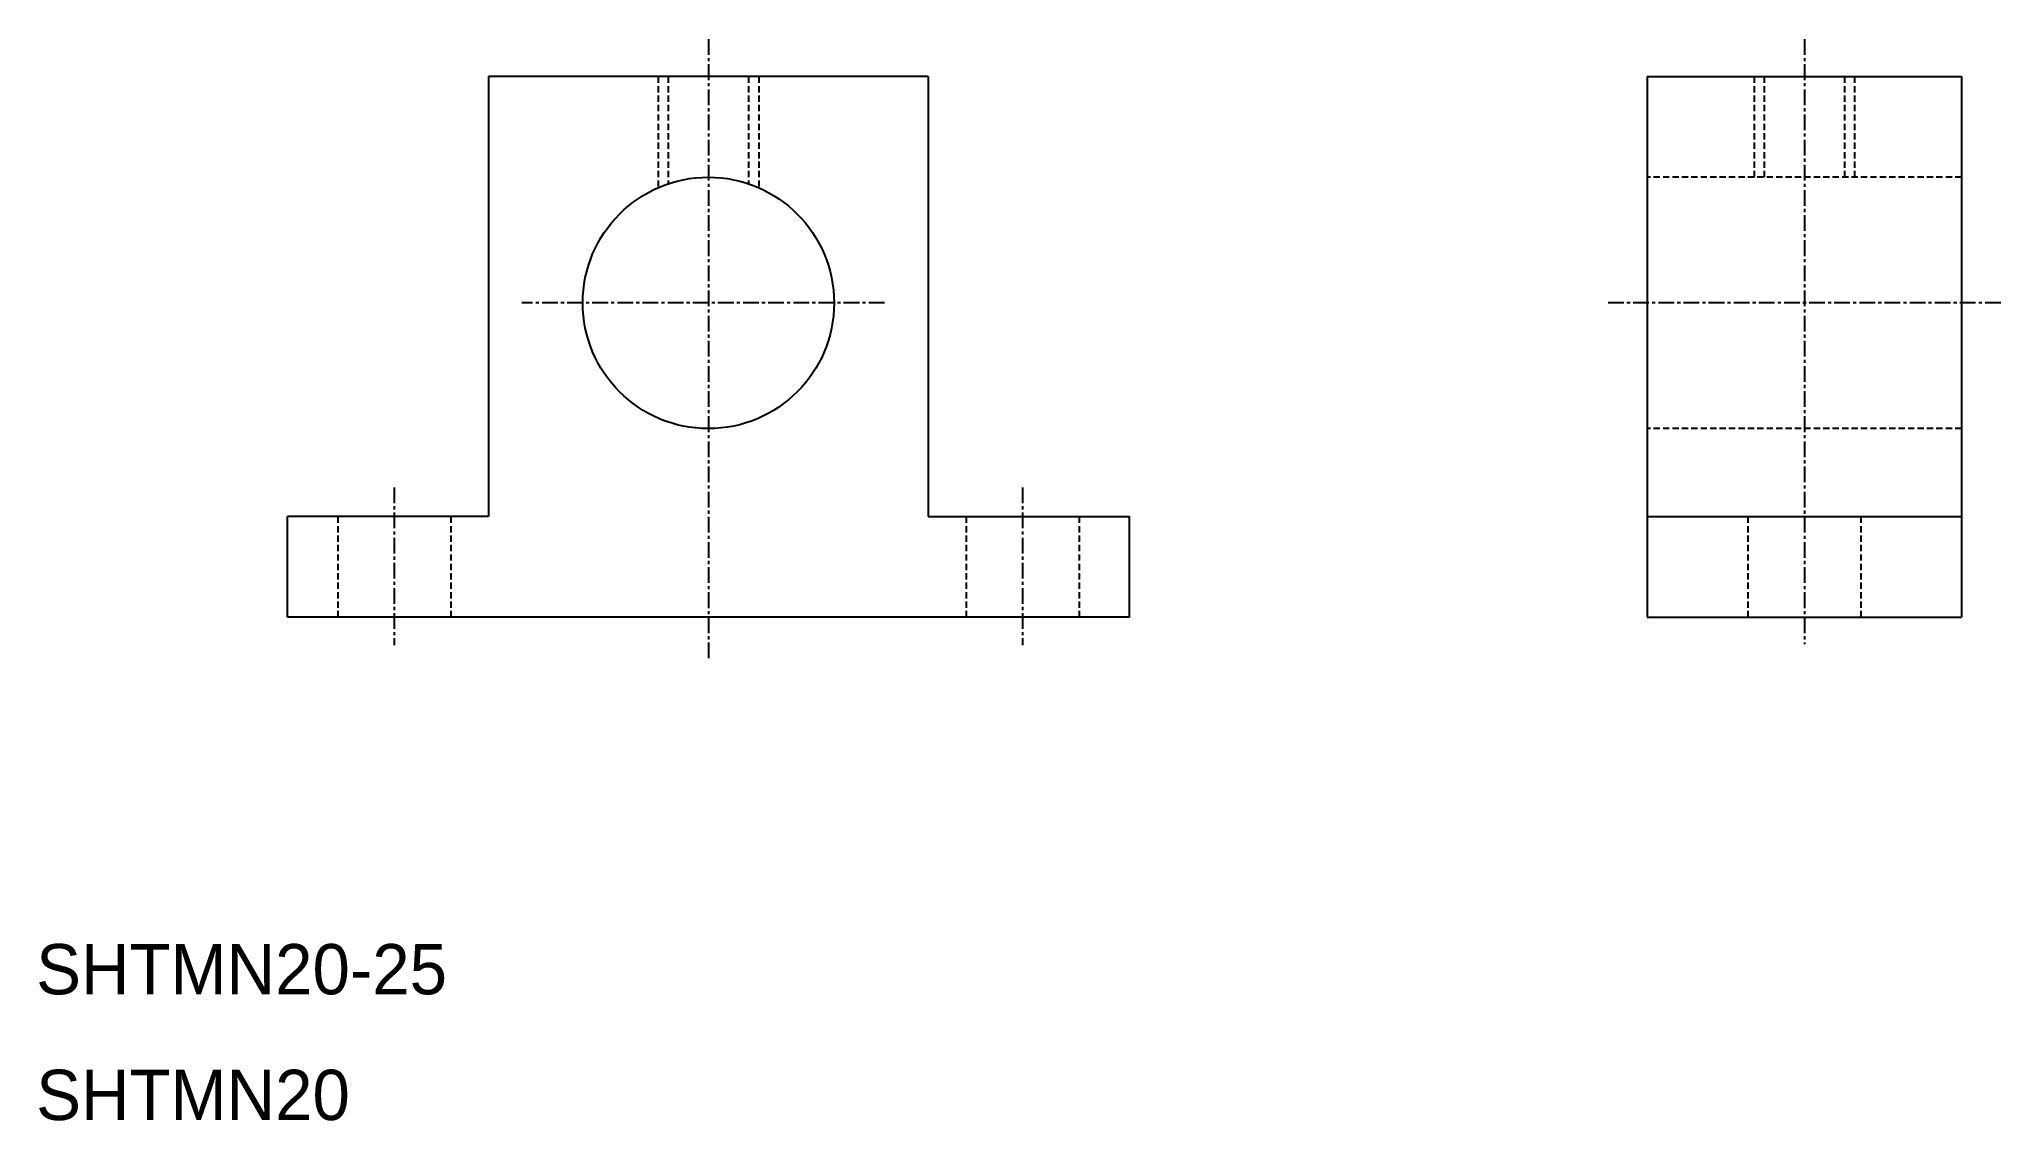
# Model space of a CAD drawing. Extents: x 10 to 166, y 10 to 96.
import ezdxf

# ---------------------------------------------------------------- set-up
doc = ezdxf.new("R2010")
doc.units = 0
doc.linetypes.add('CENTER', pattern=[2, 1.25, -0.25, 0.25, -0.25])
doc.linetypes.add('DASHED', pattern=[0.75, 0.5, -0.25])
doc.layers.get('0').update_dxf_attribs({"linetype": 'CONTINUOUS'})
doc.layers.add('CENTER', color=1, linetype='CENTER')

msp = doc.modelspace()

# ---------------------------------------------------------------- linework, layer by layer
at = {"color": 7, "linetype": 'CONTINUOUS'}
for p, q in [((81, 93), (46, 93)), ((46, 93), (46, 58)), ((81, 93), (81, 58)), ((138.22, 93), (163.22, 93)), ((138.22, 93), (138.22, 50)), ((163.22, 93), (163.22, 50)), ((46, 58), (30, 58)), ((30, 50), (30, 58)), ((81, 58), (97, 58)), ((97, 50), (97, 58)), ((138.22, 58), (163.22, 58)), ((97, 50), (30, 50)), ((63.5, 50), (63.5, 50)), ((80.25, 50), (80.25, 50)), ((138.22, 50), (163.22, 50))]:
    msp.add_line(p, q, dxfattribs=at)
at = {"color": 3, "linetype": 'DASHED'}
for p, q in [((59.5, 93), (59.5, 84.17)), ((60.3, 93), (60.3, 84.4)), ((66.7, 93), (66.7, 84.4)), ((67.5, 93), (67.5, 84.17)), ((146.72, 93), (146.72, 85)), ((147.52, 93), (147.52, 85)), ((153.92, 93), (153.92, 85)), ((154.72, 93), (154.72, 85)), ((163.22, 85), (138.22, 85)), ((163.22, 65), (138.22, 65)), ((34, 58), (34, 50)), ((43, 58), (43, 50)), ((84, 58), (84, 50)), ((93, 58), (93, 50)), ((146.22, 58), (146.22, 50)), ((155.22, 58), (155.22, 50))]:
    msp.add_line(p, q, dxfattribs=at)
at = {"color": 7, "linetype": 'CONTINUOUS'}
msp.add_circle((63.5, 75), 10, dxfattribs=at)
at = {"layer": 'CENTER', "color": 1, "linetype": 'CENTER'}
for p, q in [((63.5, 95.98), (63.5, 46.69)), ((150.72, 95.98), (150.72, 47.86)), ((77.51, 75), (48.65, 75)), ((166.35, 75), (134.9, 75)), ((38.5, 60.32), (38.5, 47.78)), ((88.5, 60.32), (88.5, 47.78))]:
    msp.add_line(p, q, dxfattribs=at)

# ---------------------------------------------------------------- texts
at = {"color": 7, "linetype": 'CONTINUOUS'}
for s, p in [('SHTMN20-25', (10, 20)), ('SHTMN20', (10, 10))]:
    msp.add_text(s, height=4, dxfattribs=at).set_placement(p)

doc.saveas('drawing.dxf')
